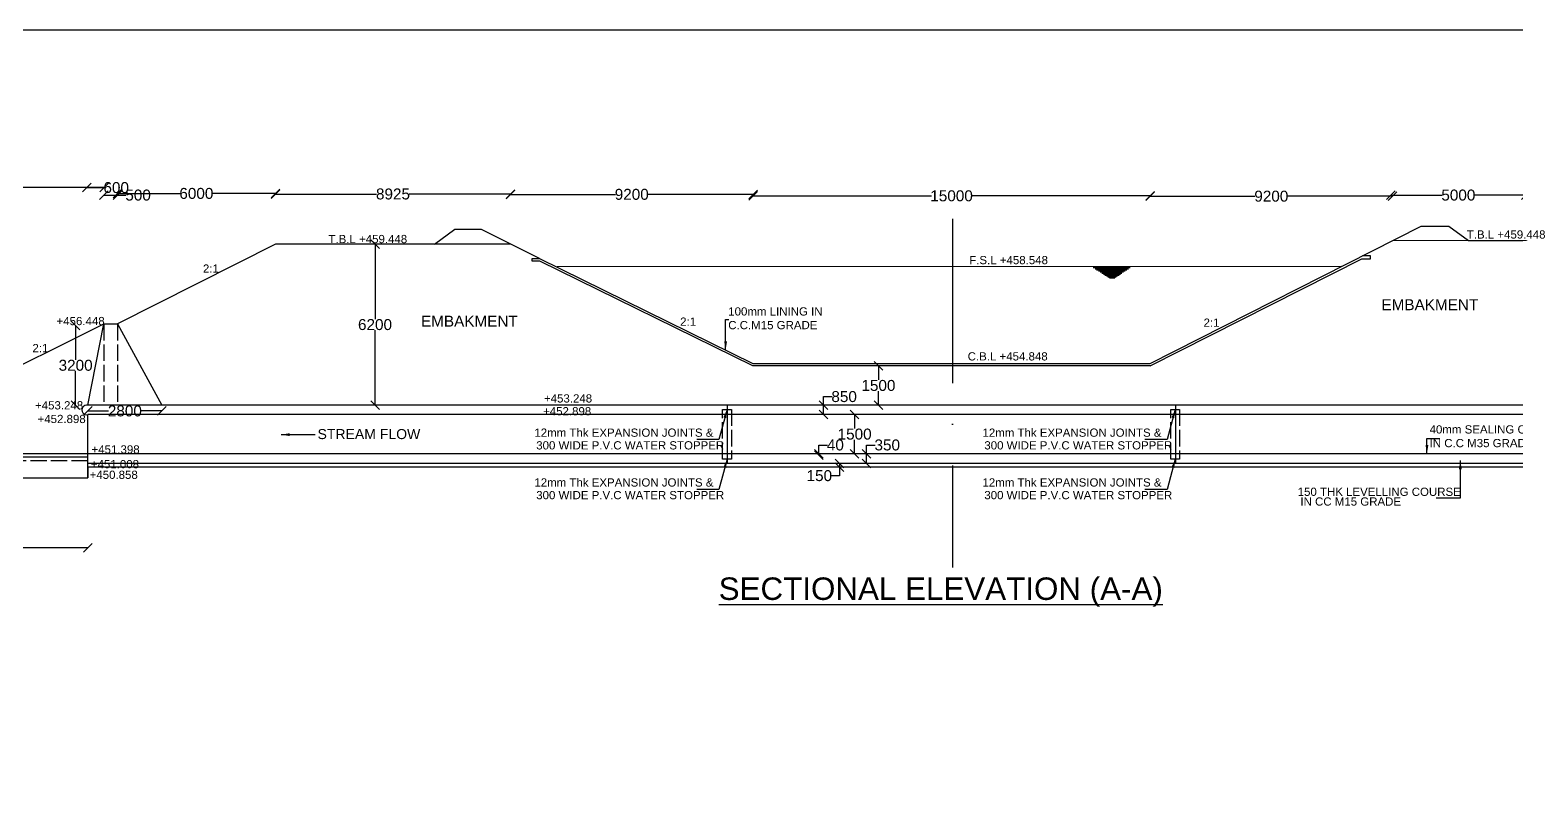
# Model space of a CAD drawing. Header units: millimetres. Extents: x 5124 to 6568637, y 2311 to 91879094.
# Drawn here: x 3811051 to 3827351, y 45945902 to 45954256 of the extents above; entities that cross this region are included whole.
import ezdxf

# ---------------------------------------------------------------- set-up
doc = ezdxf.new("R2010")
doc.units = ezdxf.units.MM
doc.header["$MEASUREMENT"] = 0
doc.linetypes.add('ACAD_ISO02W100', pattern=[15, 12, -3])
doc.linetypes.add('ACAD_ISO10W100', pattern=[18, 12, -3, 0, -3])
for name, color, linetype in [('DIMENSION', 7, 'Continuous'), ('DRAWING', 7, 'Continuous'), ('TEXT', 7, 'Continuous')]:
    doc.layers.add(name, color=color, linetype=linetype)
doc.styles.get("Standard").update_dxf_attribs({"font": 'arial.ttf', "height": 120})
doc.dimstyles.get("Standard").update_dxf_attribs({"dimtxt": 200, "dimasz": 110, "dimexe": 0.18, "dimexo": 0.0625, "dimgap": 0.09, "dimtad": 0, "dimtih": 1, "dimtoh": 1, "dimdec": 0, "dimzin": 0, "dimdsep": 46, "dimtxsty": 'Standard', "dimblk": 'OBLIQUE', "dimcen": 0.09, "dimse1": 1, "dimse2": 1, "dimadec": 0, "dimazin": 0, "dimtfac": 1, "dimtdec": 0, "dimtofl": 0, "dimtmove": 0, "dimatfit": 3, "dimfxl": 1, "dimtolj": 1, "dimtzin": 0, "dimarcsym": 0})

# ---------------------------------------------------------------- blocks, each defined once
blk = doc.blocks.new('_Oblique')
at = {"color": 0, "linetype": 'ByBlock', "lineweight": -2}
blk.add_line((-0.5, -0.5), (0.5, 0.5), dxfattribs=at)
blk = doc.blocks.new('*D128')
at = {"layer": 'Defpoints', "color": 0, "linetype": 'Continuous', "transparency": 16777216}
for p in [(3811868, 45952526), (3811868, 45951033), (3807243, 45950332)]:
    blk.add_point(p, dxfattribs=at)
at = {"layer": 'DIMENSION', "color": 0, "linetype": 'Continuous', "lineweight": -2, "transparency": 16777216}
for p, q in [((3807243, 45952526), (3809335, 45952526)), ((3811868, 45952526), (3809775, 45952526))]:
    blk.add_line(p, q, dxfattribs=at)
at = {"layer": 'DIMENSION', "color": 0, "linetype": 'Continuous', "lineweight": -2, "transparency": 16777216, "xscale": 95, "yscale": 95, "zscale": 95, "rotation": 180}
blk.add_blockref('_Oblique', (3807243, 45952526), dxfattribs=at)
at = {"layer": 'DIMENSION', "color": 0, "linetype": 'Continuous', "lineweight": -2, "transparency": 16777216, "xscale": 95, "yscale": 95, "zscale": 95}
blk.add_blockref('_Oblique', (3811868, 45952526), dxfattribs=at)
at = {"layer": 'DIMENSION', "color": 0, "linetype": 'Continuous', "transparency": 16777216, "insert": (3809555, 45952526), "char_height": 120, "attachment_point": 5}
blk.add_mtext('\\A1;15900', dxfattribs=at)
blk = doc.blocks.new('*D129')
at = {"layer": 'Defpoints', "color": 0, "linetype": 'Continuous', "transparency": 16777216}
for p in [(3812012, 45952444), (3811864, 45951033), (3812012, 45951033)]:
    blk.add_point(p, dxfattribs=at)
at = {"layer": 'DIMENSION', "color": 0, "linetype": 'Continuous', "lineweight": -2, "transparency": 16777216}
for p, q in [((3811864, 45952444), (3812012, 45952444)), ((3812012, 45952444), (3812106, 45952444))]:
    blk.add_line(p, q, dxfattribs=at)
at = {"layer": 'DIMENSION', "color": 0, "linetype": 'Continuous', "lineweight": -2, "transparency": 16777216, "xscale": 95, "yscale": 95, "zscale": 95, "rotation": 180}
blk.add_blockref('_Oblique', (3811864, 45952444), dxfattribs=at)
at = {"layer": 'DIMENSION', "color": 0, "linetype": 'Continuous', "lineweight": -2, "transparency": 16777216, "xscale": 95, "yscale": 95, "zscale": 95}
blk.add_blockref('_Oblique', (3812012, 45952444), dxfattribs=at)
at = {"layer": 'DIMENSION', "color": 0, "linetype": 'Continuous', "transparency": 16777216, "insert": (3812239, 45952444), "char_height": 120, "attachment_point": 5}
blk.add_mtext('\\A1;500', dxfattribs=at)
blk = doc.blocks.new('*D130')
at = {"layer": 'Defpoints', "color": 0, "linetype": 'Continuous', "transparency": 16777216}
for p in [(3811676, 45952526), (3811676, 45952457), (3811676, 45952457)]:
    blk.add_point(p, dxfattribs=at)
at = {"layer": 'DIMENSION', "color": 0, "linetype": 'Continuous', "lineweight": -2, "transparency": 16777216}
for q in [(3811582, 45952526), (3811866, 45952526)]:
    blk.add_line((3811676, 45952526), q, dxfattribs=at)
at = {"layer": 'DIMENSION', "color": 0, "linetype": 'Continuous', "lineweight": -2, "transparency": 16777216, "xscale": 95, "yscale": 95, "zscale": 95}
blk.add_blockref('_Oblique', (3811676, 45952526), dxfattribs=at)
at = {"layer": 'DIMENSION', "color": 0, "linetype": 'Continuous', "lineweight": -2, "transparency": 16777216, "xscale": 95, "yscale": 95, "zscale": 95, "rotation": 180}
blk.add_blockref('_Oblique', (3811676, 45952526), dxfattribs=at)
at = {"layer": 'DIMENSION', "color": 0, "linetype": 'Continuous', "transparency": 16777216, "insert": (3811999, 45952526), "char_height": 120, "attachment_point": 5}
blk.add_mtext('\\A1;600', dxfattribs=at)
blk = doc.blocks.new('*D131')
at = {"layer": 'Defpoints', "color": 0, "linetype": 'Continuous', "transparency": 16777216}
for p in [(3813744, 45952462), (3812012, 45952444), (3813744, 45951908)]:
    blk.add_point(p, dxfattribs=at)
at = {"layer": 'DIMENSION', "color": 0, "linetype": 'Continuous', "lineweight": -2, "transparency": 16777216}
for p, q in [((3812012, 45952462), (3812699, 45952462)), ((3813744, 45952462), (3813057, 45952462))]:
    blk.add_line(p, q, dxfattribs=at)
at = {"layer": 'DIMENSION', "color": 0, "linetype": 'Continuous', "lineweight": -2, "transparency": 16777216, "xscale": 95, "yscale": 95, "zscale": 95, "rotation": 180}
blk.add_blockref('_Oblique', (3812012, 45952462), dxfattribs=at)
at = {"layer": 'DIMENSION', "color": 0, "linetype": 'Continuous', "lineweight": -2, "transparency": 16777216, "xscale": 95, "yscale": 95, "zscale": 95}
blk.add_blockref('_Oblique', (3813744, 45952462), dxfattribs=at)
at = {"layer": 'DIMENSION', "color": 0, "linetype": 'Continuous', "transparency": 16777216, "insert": (3812878, 45952462), "char_height": 120, "attachment_point": 5}
blk.add_mtext('\\A1;6000', dxfattribs=at)
blk = doc.blocks.new('*D132')
at = {"layer": 'Defpoints', "color": 0, "linetype": 'Continuous', "transparency": 16777216}
for p in [(3816322, 45952456), (3813744, 45951908), (3816322, 45951908)]:
    blk.add_point(p, dxfattribs=at)
at = {"layer": 'DIMENSION', "color": 0, "linetype": 'Continuous', "lineweight": -2, "transparency": 16777216}
for p, q in [((3813744, 45952456), (3814854, 45952456)), ((3816322, 45952456), (3815213, 45952456))]:
    blk.add_line(p, q, dxfattribs=at)
at = {"layer": 'DIMENSION', "color": 0, "linetype": 'Continuous', "lineweight": -2, "transparency": 16777216, "xscale": 95, "yscale": 95, "zscale": 95, "rotation": 180}
blk.add_blockref('_Oblique', (3813744, 45952456), dxfattribs=at)
at = {"layer": 'DIMENSION', "color": 0, "linetype": 'Continuous', "lineweight": -2, "transparency": 16777216, "xscale": 95, "yscale": 95, "zscale": 95}
blk.add_blockref('_Oblique', (3816322, 45952456), dxfattribs=at)
at = {"layer": 'DIMENSION', "color": 0, "linetype": 'Continuous', "transparency": 16777216, "insert": (3815034, 45952456), "char_height": 120, "attachment_point": 5}
blk.add_mtext('\\A1;8925', dxfattribs=at)
blk = doc.blocks.new('*D133')
at = {"layer": 'Defpoints', "color": 0, "linetype": 'Continuous', "transparency": 16777216}
for p in [(3818982, 45952452), (3816322, 45951908), (3818982, 45950600)]:
    blk.add_point(p, dxfattribs=at)
at = {"layer": 'DIMENSION', "color": 0, "linetype": 'Continuous', "lineweight": -2, "transparency": 16777216}
for p, q in [((3816322, 45952452), (3817473, 45952452)), ((3818982, 45952452), (3817831, 45952452))]:
    blk.add_line(p, q, dxfattribs=at)
at = {"layer": 'DIMENSION', "color": 0, "linetype": 'Continuous', "lineweight": -2, "transparency": 16777216, "xscale": 95, "yscale": 95, "zscale": 95, "rotation": 180}
blk.add_blockref('_Oblique', (3816322, 45952452), dxfattribs=at)
at = {"layer": 'DIMENSION', "color": 0, "linetype": 'Continuous', "lineweight": -2, "transparency": 16777216, "xscale": 95, "yscale": 95, "zscale": 95}
blk.add_blockref('_Oblique', (3818982, 45952452), dxfattribs=at)
at = {"layer": 'DIMENSION', "color": 0, "linetype": 'Continuous', "transparency": 16777216, "insert": (3817652, 45952452), "char_height": 120, "attachment_point": 5}
blk.add_mtext('\\A1;9200', dxfattribs=at)
blk = doc.blocks.new('*D134')
at = {"layer": 'Defpoints', "color": 0, "linetype": 'Continuous', "transparency": 16777216}
for p in [(3823336, 45952436), (3818982, 45950600), (3823336, 45950600)]:
    blk.add_point(p, dxfattribs=at)
at = {"layer": 'DIMENSION', "color": 0, "linetype": 'Continuous', "lineweight": -2, "transparency": 16777216}
for p, q in [((3818982, 45952436), (3820939, 45952436)), ((3823336, 45952436), (3821379, 45952436))]:
    blk.add_line(p, q, dxfattribs=at)
at = {"layer": 'DIMENSION', "color": 0, "linetype": 'Continuous', "lineweight": -2, "transparency": 16777216, "xscale": 95, "yscale": 95, "zscale": 95, "rotation": 180}
blk.add_blockref('_Oblique', (3818982, 45952436), dxfattribs=at)
at = {"layer": 'DIMENSION', "color": 0, "linetype": 'Continuous', "lineweight": -2, "transparency": 16777216, "xscale": 95, "yscale": 95, "zscale": 95}
blk.add_blockref('_Oblique', (3823336, 45952436), dxfattribs=at)
at = {"layer": 'DIMENSION', "color": 0, "linetype": 'Continuous', "transparency": 16777216, "insert": (3821159, 45952436), "char_height": 120, "attachment_point": 5}
blk.add_mtext('\\A1;15000', dxfattribs=at)
blk = doc.blocks.new('*D135')
at = {"layer": 'Defpoints', "color": 0, "linetype": 'Continuous', "transparency": 16777216}
for p in [(3823336, 45952436), (3825994, 45952432), (3825994, 45951945)]:
    blk.add_point(p, dxfattribs=at)
at = {"layer": 'DIMENSION', "color": 0, "linetype": 'Continuous', "lineweight": -2, "transparency": 16777216}
for p, q in [((3823336, 45952432), (3824486, 45952432)), ((3825994, 45952432), (3824844, 45952432))]:
    blk.add_line(p, q, dxfattribs=at)
at = {"layer": 'DIMENSION', "color": 0, "linetype": 'Continuous', "lineweight": -2, "transparency": 16777216, "xscale": 95, "yscale": 95, "zscale": 95, "rotation": 180}
blk.add_blockref('_Oblique', (3823336, 45952432), dxfattribs=at)
at = {"layer": 'DIMENSION', "color": 0, "linetype": 'Continuous', "lineweight": -2, "transparency": 16777216, "xscale": 95, "yscale": 95, "zscale": 95}
blk.add_blockref('_Oblique', (3825994, 45952432), dxfattribs=at)
at = {"layer": 'DIMENSION', "color": 0, "linetype": 'Continuous', "transparency": 16777216, "insert": (3824665, 45952432), "char_height": 120, "attachment_point": 5}
blk.add_mtext('\\A1;9200', dxfattribs=at)
blk = doc.blocks.new('*D136')
at = {"layer": 'Defpoints', "color": 0, "linetype": 'Continuous', "transparency": 16777216}
for p in [(3827456, 45952444), (3825977, 45951945), (3827456, 45951948)]:
    blk.add_point(p, dxfattribs=at)
at = {"layer": 'DIMENSION', "color": 0, "linetype": 'Continuous', "lineweight": -2, "transparency": 16777216}
for p, q in [((3825977, 45952444), (3826537, 45952444)), ((3827456, 45952444), (3826895, 45952444))]:
    blk.add_line(p, q, dxfattribs=at)
at = {"layer": 'DIMENSION', "color": 0, "linetype": 'Continuous', "lineweight": -2, "transparency": 16777216, "xscale": 95, "yscale": 95, "zscale": 95, "rotation": 180}
blk.add_blockref('_Oblique', (3825977, 45952444), dxfattribs=at)
at = {"layer": 'DIMENSION', "color": 0, "linetype": 'Continuous', "lineweight": -2, "transparency": 16777216, "xscale": 95, "yscale": 95, "zscale": 95}
blk.add_blockref('_Oblique', (3827456, 45952444), dxfattribs=at)
at = {"layer": 'DIMENSION', "color": 0, "linetype": 'Continuous', "transparency": 16777216, "insert": (3826716, 45952444), "char_height": 120, "attachment_point": 5}
blk.add_mtext('\\A1;5000', dxfattribs=at)
blk = doc.blocks.new('*D154')
at = {"layer": 'Defpoints', "color": 0, "linetype": 'Continuous', "transparency": 16777216}
for p in [(3811688, 45949346), (3807126, 45948838), (3807126, 45948578)]:
    blk.add_point(p, dxfattribs=at)
at = {"layer": 'DIMENSION', "color": 0, "linetype": 'Continuous', "lineweight": -2, "transparency": 16777216}
for p, q in [((3807126, 45948578), (3809186, 45948578)), ((3811688, 45948578), (3809627, 45948578))]:
    blk.add_line(p, q, dxfattribs=at)
at = {"layer": 'DIMENSION', "color": 0, "linetype": 'Continuous', "lineweight": -2, "transparency": 16777216, "xscale": 95, "yscale": 95, "zscale": 95, "rotation": 180}
blk.add_blockref('_Oblique', (3807126, 45948578), dxfattribs=at)
at = {"layer": 'DIMENSION', "color": 0, "linetype": 'Continuous', "lineweight": -2, "transparency": 16777216, "xscale": 95, "yscale": 95, "zscale": 95}
blk.add_blockref('_Oblique', (3811688, 45948578), dxfattribs=at)
at = {"layer": 'DIMENSION', "color": 0, "linetype": 'Continuous', "transparency": 16777216, "insert": (3809406, 45948578), "char_height": 120, "attachment_point": 5}
blk.add_mtext('\\A1;15900', dxfattribs=at)
blk = doc.blocks.new('*D156')
at = {"layer": 'Defpoints', "color": 0, "linetype": 'Continuous', "transparency": 16777216}
for p in [(3820357, 45950574), (3820357, 45950141), (3820357, 45950141)]:
    blk.add_point(p, dxfattribs=at)
at = {"layer": 'DIMENSION', "color": 0, "linetype": 'Continuous', "lineweight": -2, "transparency": 16777216}
for p, q in [((3820357, 45950574), (3820357, 45950419)), ((3820357, 45950141), (3820357, 45950296))]:
    blk.add_line(p, q, dxfattribs=at)
at = {"layer": 'DIMENSION', "color": 0, "linetype": 'Continuous', "lineweight": -2, "transparency": 16777216, "xscale": 95, "yscale": 95, "zscale": 95}
for p, rotation in [((3820357, 45950574), 90), ((3820357, 45950141), 270)]:
    blk.add_blockref('_Oblique', p, dxfattribs=dict(at, rotation=rotation))
at = {"layer": 'DIMENSION', "color": 0, "linetype": 'Continuous', "transparency": 16777216, "insert": (3820357, 45950358), "char_height": 120, "attachment_point": 5}
blk.add_mtext('\\A1;1500', dxfattribs=at)
blk = doc.blocks.new('*D157')
at = {"layer": 'Defpoints', "color": 0, "linetype": 'Continuous', "transparency": 16777216}
for p in [(3819753.5, 45950141), (3819753.5, 45950141), (3819753.5, 45950039)]:
    blk.add_point(p, dxfattribs=at)
at = {"layer": 'DIMENSION', "color": 0, "linetype": 'Continuous', "lineweight": -2, "transparency": 16777216}
for p, q in [((3819753.5, 45950141), (3819753.5, 45950236)), ((3819753.5, 45950236), (3819848.5, 45950236)), ((3819753.5, 45950039), (3819753.5, 45950141))]:
    blk.add_line(p, q, dxfattribs=at)
at = {"layer": 'DIMENSION', "color": 0, "linetype": 'Continuous', "lineweight": -2, "transparency": 16777216, "xscale": 95, "yscale": 95, "zscale": 95}
for p, rotation in [((3819753.5, 45950141), 90), ((3819753.5, 45950039), 270)]:
    blk.add_blockref('_Oblique', p, dxfattribs=dict(at, rotation=rotation))
at = {"layer": 'DIMENSION', "color": 0, "linetype": 'Continuous', "transparency": 16777216, "insert": (3819981.032, 45950236), "char_height": 120, "attachment_point": 5}
blk.add_mtext('\\A1;850', dxfattribs=at)
blk = doc.blocks.new('*D158')
at = {"layer": 'Defpoints', "color": 0, "linetype": 'Continuous', "transparency": 16777216}
for p in [(3820096, 45950039), (3820096, 45949611), (3820096, 45949611)]:
    blk.add_point(p, dxfattribs=at)
at = {"layer": 'DIMENSION', "color": 0, "linetype": 'Continuous', "lineweight": -2, "transparency": 16777216}
for p, q in [((3820096, 45950039), (3820096, 45949886)), ((3820096, 45949611), (3820096, 45949764))]:
    blk.add_line(p, q, dxfattribs=at)
at = {"layer": 'DIMENSION', "color": 0, "linetype": 'Continuous', "lineweight": -2, "transparency": 16777216, "xscale": 95, "yscale": 95, "zscale": 95}
for p, rotation in [((3820096, 45950039), 90), ((3820096, 45949611), 270)]:
    blk.add_blockref('_Oblique', p, dxfattribs=dict(at, rotation=rotation))
at = {"layer": 'DIMENSION', "color": 0, "linetype": 'Continuous', "transparency": 16777216, "insert": (3820096, 45949825), "char_height": 120, "attachment_point": 5}
blk.add_mtext('\\A1;1500', dxfattribs=at)
blk = doc.blocks.new('*D159')
at = {"layer": 'Defpoints', "color": 0, "linetype": 'Continuous', "transparency": 16777216}
for p in [(3819702, 45949611), (3819957, 45949611), (3819957, 45949594)]:
    blk.add_point(p, dxfattribs=at)
at = {"layer": 'DIMENSION', "color": 0, "linetype": 'Continuous', "lineweight": -2, "transparency": 16777216}
for p, q in [((3819702, 45949611), (3819702, 45949706)), ((3819702, 45949706), (3819797, 45949706)), ((3819702, 45949594), (3819702, 45949611))]:
    blk.add_line(p, q, dxfattribs=at)
at = {"layer": 'DIMENSION', "color": 0, "linetype": 'Continuous', "lineweight": -2, "transparency": 16777216, "xscale": 95, "yscale": 95, "zscale": 95}
for p, rotation in [((3819702, 45949611), 90), ((3819702, 45949594), 270)]:
    blk.add_blockref('_Oblique', p, dxfattribs=dict(at, rotation=rotation))
at = {"layer": 'DIMENSION', "color": 0, "linetype": 'Continuous', "transparency": 16777216, "insert": (3819885, 45949706), "char_height": 120, "attachment_point": 5}
blk.add_mtext('\\A1;40', dxfattribs=at)
blk = doc.blocks.new('*D160')
at = {"layer": 'Defpoints', "color": 0, "linetype": 'Continuous', "transparency": 16777216}
for p in [(3820226.5, 45949611), (3820226.5, 45949611), (3820226.5, 45949502.5)]:
    blk.add_point(p, dxfattribs=at)
at = {"layer": 'DIMENSION', "color": 0, "linetype": 'Continuous', "lineweight": -2, "transparency": 16777216}
for p, q in [((3820226.5, 45949611), (3820226.5, 45949706)), ((3820226.5, 45949706), (3820321.5, 45949706)), ((3820226.5, 45949502.5), (3820226.5, 45949611))]:
    blk.add_line(p, q, dxfattribs=at)
at = {"layer": 'DIMENSION', "color": 0, "linetype": 'Continuous', "lineweight": -2, "transparency": 16777216, "xscale": 95, "yscale": 95, "zscale": 95}
for p, rotation in [((3820226.5, 45949611), 90), ((3820226.5, 45949502.5), 270)]:
    blk.add_blockref('_Oblique', p, dxfattribs=dict(at, rotation=rotation))
at = {"layer": 'DIMENSION', "color": 0, "linetype": 'Continuous', "transparency": 16777216, "insert": (3820453.909236, 45949706), "char_height": 120, "attachment_point": 5}
blk.add_mtext('\\A1;350', dxfattribs=at)
blk = doc.blocks.new('*D161')
at = {"layer": 'Defpoints', "color": 0, "linetype": 'Continuous', "transparency": 16777216}
for p in [(3819931, 45949502), (3819931, 45949464), (3819931, 45949464)]:
    blk.add_point(p, dxfattribs=at)
at = {"layer": 'DIMENSION', "color": 0, "linetype": 'Continuous', "lineweight": -2, "transparency": 16777216}
for p, q in [((3819931, 45949370), (3819836, 45949370)), ((3819931, 45949502), (3819931, 45949464)), ((3819931, 45949464), (3819931, 45949370))]:
    blk.add_line(p, q, dxfattribs=at)
at = {"layer": 'DIMENSION', "color": 0, "linetype": 'Continuous', "lineweight": -2, "transparency": 16777216, "xscale": 95, "yscale": 95, "zscale": 95}
for p, rotation in [((3819931, 45949502), 90), ((3819931, 45949464), 270)]:
    blk.add_blockref('_Oblique', p, dxfattribs=dict(at, rotation=rotation))
at = {"layer": 'DIMENSION', "color": 0, "linetype": 'Continuous', "transparency": 16777216, "insert": (3819709, 45949370), "char_height": 120, "attachment_point": 5}
blk.add_mtext('\\A1;150', dxfattribs=at)
blk = doc.blocks.new('*D162')
at = {"layer": 'Defpoints', "color": 0, "linetype": 'Continuous', "transparency": 16777216}
for p in [(3815242, 45951908), (3814837, 45950141), (3815242, 45950141)]:
    blk.add_point(p, dxfattribs=at)
at = {"layer": 'DIMENSION', "color": 0, "linetype": 'Continuous', "lineweight": -2, "transparency": 16777216}
for p, q in [((3814837, 45951908), (3814837, 45951086)), ((3814837, 45950141), (3814837, 45950963))]:
    blk.add_line(p, q, dxfattribs=at)
at = {"layer": 'DIMENSION', "color": 0, "linetype": 'Continuous', "lineweight": -2, "transparency": 16777216, "xscale": 95, "yscale": 95, "zscale": 95}
for p, rotation in [((3814837, 45951908), 90), ((3814837, 45950141), 270)]:
    blk.add_blockref('_Oblique', p, dxfattribs=dict(at, rotation=rotation))
at = {"layer": 'DIMENSION', "color": 0, "linetype": 'Continuous', "transparency": 16777216, "insert": (3814837, 45951025), "char_height": 120, "attachment_point": 5}
blk.add_mtext('\\A1;6200', dxfattribs=at)
blk = doc.blocks.new('*D231')
at = {"layer": 'Defpoints', "color": 0, "linetype": 'Continuous', "lineweight": -2, "transparency": 16777216}
for p, q in [((3811688, 45950079), (3811914, 45950079)), ((3812500, 45950079), (3812274, 45950079))]:
    blk.add_line(p, q, dxfattribs=at)
at = {"layer": 'Defpoints', "color": 0, "linetype": 'Continuous', "transparency": 16777216}
for p in [(3811688, 45950141), (3812500, 45950141), (3812500, 45950079)]:
    blk.add_point(p, dxfattribs=at)
at = {"layer": 'Defpoints', "color": 0, "linetype": 'Continuous', "lineweight": -2, "transparency": 16777216, "xscale": 95, "yscale": 95, "zscale": 95, "rotation": 180}
blk.add_blockref('_Oblique', (3811688, 45950079), dxfattribs=at)
at = {"layer": 'Defpoints', "color": 0, "linetype": 'Continuous', "lineweight": -2, "transparency": 16777216, "xscale": 95, "yscale": 95, "zscale": 95}
blk.add_blockref('_Oblique', (3812500, 45950079), dxfattribs=at)
at = {"layer": 'Defpoints', "color": 0, "linetype": 'Continuous', "transparency": 16777216, "insert": (3812094, 45950079), "char_height": 120, "attachment_point": 5}
blk.add_mtext('\\A1;2800', dxfattribs=at)
blk = doc.blocks.new('*D232')
at = {"layer": 'Defpoints', "color": 0, "linetype": 'Continuous', "lineweight": -2, "transparency": 16777216}
for p, q in [((3811554, 45951017), (3811554, 45950641)), ((3811554, 45950141), (3811554, 45950518))]:
    blk.add_line(p, q, dxfattribs=at)
at = {"layer": 'Defpoints', "color": 0, "linetype": 'Continuous', "transparency": 16777216}
for p in [(3811554, 45951017), (3811861, 45951017), (3811688, 45950141)]:
    blk.add_point(p, dxfattribs=at)
at = {"layer": 'Defpoints', "color": 0, "linetype": 'Continuous', "lineweight": -2, "transparency": 16777216, "xscale": 95, "yscale": 95, "zscale": 95}
for p, rotation in [((3811554, 45951017), 90), ((3811554, 45950141), 270)]:
    blk.add_blockref('_Oblique', p, dxfattribs=dict(at, rotation=rotation))
at = {"layer": 'Defpoints', "color": 0, "linetype": 'Continuous', "transparency": 16777216, "insert": (3811554, 45950579), "char_height": 120, "attachment_point": 5}
blk.add_mtext('\\A1;3200', dxfattribs=at)

msp = doc.modelspace()

# ---------------------------------------------------------------- hatches: boundary and pattern name
at = {"layer": 'DRAWING', "linetype": 'Continuous'}
h = msp.add_hatch(dxfattribs=at)
h.set_pattern_fill('AR-CONC', color=256, scale=10, style=0)
h.set_pattern_definition([(50, (0, 0), (71.72601826, -6.2752135), [7.5, -82.5]), (355, (0, 0), (-13.87513336, 75.21921337), [6, -66]), (100.4514, (5.98, -0.52), (57.85093817, 68.94395421), [6.374019, -70.1142112]), (46.1842, (0, 20), (106.72410486, -16.55190143), [11.25, -123.75]), (96.6356, (8.89, 18.62), (93.46627055, 97.4117871), [9.5610288, -105.1713]), (351.1842, (0, 20), (93.46619451, 97.4118601), [9, -99]), (21, (10, 15), (59.69070521, -40.26188907), [7.5, -82.5]), (326, (10, 15), (24.33153319, 72.5150045), [6, -66]), (71.4514, (14.974, 11.645), (84.02226286, 32.25304967), [6.374019, -70.1142112]), (37.5, (0, 0), (1.215985532, 33.289385383), [0, -65.2, 0, -67, 0, -66.25]), (7.5, (0, 0), (26.306953744, 39.441171188), [0, -38.2, 0, -63.7, 0, -25.25]), (327.5, (-22.3, 0), (53.382243617, -2.255487173), [0, -25, 0, -78, 0, -103.5]), (317.5, (-32.3, 0), (58.318616934, 10.010498233), [0, -32.5, 0, -51.8, 0, -73.5])])
edge = h.paths.add_edge_path()
edge.add_line((3805699.5, 45949574.5), (3805669.5, 45949574.5))
edge.add_ellipse((3805617.8, 45949597.1), major_axis=(0, 124), ratio=0.4233871, start_angle=256.23718, end_angle=259.49969, ccw=False)
edge.add_ellipse((3805769.1, 45949567.6), major_axis=(-100.3, 0), ratio=0.6159741, start_angle=353.58271, end_angle=360, ccw=False)
edge.add_line((3805669.5, 45949574.5), (3805566.2, 45949574.5))
edge.add_ellipse((3805466.6, 45949567.6), major_axis=(-100.3, 0), ratio=0.6159741, start_angle=180, end_angle=186.41729, ccw=False)
edge.add_ellipse((3805617.8, 45949597.1), major_axis=(0, 124), ratio=0.4233871, start_angle=460.50031, end_angle=463.76282, ccw=False)
edge.add_line((3805566.2, 45949574.5), (3805524.5, 45949574.5))
edge.add_line((3805524.5, 45949574.5), (3805524.5, 45949374))
edge.add_line((3805524.5, 45949374), (3805699.5, 45949374))
edge.add_line((3805699.5, 45949374), (3805699.5, 45949574.5))
edge = h.paths.add_edge_path()
edge.add_line((3833883.5, 45949890.5), (3833788.7, 45949890.5))
edge.add_ellipse((3833688.6, 45949884.7), major_axis=(-100.2, -2.1), ratio=0.6159741, start_angle=180, end_angle=183.45004, ccw=False)
edge.add_ellipse((3833839.2, 45949917.4), major_axis=(-2.6, 124), ratio=0.4233871, start_angle=461.99949, end_angle=463.76282, ccw=False)
edge.add_line((3833788.4, 45949890.5), (3833703.5, 45949890.5))
edge.add_line((3833703.5, 45949890.5), (3833703.5, 45949711.5))
edge.add_line((3833703.5, 45949711.5), (3833883.5, 45949711.5))
edge.add_line((3833883.5, 45949711.5), (3833883.5, 45949890.5))

# ---------------------------------------------------------------- linework, layer by layer
for points in [[(3801674.5, 45954256), (3842599.5, 45954256), (3842599.5, 45929909), (3801674.5, 45929909)], [(3806993, 45949346.5), (3811687.5, 45949346.5), (3811687.5, 45949574.5), (3806993, 45949574.5)]]:
    msp.add_lwpolyline(points, close=True, dxfattribs=at)
at = {"layer": 'DRAWING', "linetype": 'ACAD_ISO10W100', "ltscale": 150}
msp.add_lwpolyline([(3821170, 45952183), (3821170, 45948364.5)], dxfattribs=at)
at = {"layer": 'DRAWING', "linetype": 'Continuous'}
for points in [[(3816642, 45951751), (3816003, 45952066), (3815710.5, 45952066), (3815488.5, 45951904.5)], [(3823336, 45950600.5), (3826308.5, 45952104), (3826612.5, 45952104), (3826828, 45951947.5), (3827455.5, 45951947.5), (3829183, 45951076)], [(3816322.5, 45951908.5), (3813744.5, 45951908.5), (3812011.5, 45951033)], [(3826828, 45951947.5), (3825993.8, 45951944.8)], [(3823336, 45950574), (3818981.5, 45950574), (3816645, 45951719), (3816561, 45951719), (3816561, 45951751), (3816642, 45951751), (3818981.5, 45950600.5), (3823336, 45950600.5)], [(3825432.9, 45951661.1), (3816833.4, 45951656.9)], [(3822712.4, 45951649.8), (3823118.2, 45951649.8)], [(3823336, 45950574), (3825657.5, 45951746), (3825753, 45951746), (3825753, 45951780), (3825666, 45951779)], [(3822732, 45951637.6), (3823099.4, 45951637.6)], [(3822749.6, 45951626.5), (3823082.5, 45951626.5)], [(3822768.7, 45951614.6), (3823064.1, 45951614.6)], [(3822788, 45951602.5), (3823045.6, 45951602.5)], [(3822807.5, 45951590.3), (3823026.9, 45951590.3)], [(3822819.6, 45951582.7), (3823015.3, 45951582.7)], [(3822831.6, 45951575.2), (3823003.8, 45951575.2)], [(3822843, 45951568.1), (3822992.8, 45951568.1)], [(3822857.6, 45951559), (3822978.9, 45951559)], [(3822869.9, 45951551.3), (3822967, 45951551.3)], [(3822880.7, 45951544.5), (3822956.6, 45951544.5)], [(3822889.1, 45951539.3), (3822948.6, 45951539.3)], [(3807243, 45950331.5), (3810452, 45950331.5), (3811864.5, 45951033)], [(3811687.5, 45950141), (3811864.5, 45951033)], [(3811864.5, 45951033), (3812011.5, 45951033), (3812500, 45950141)], [(3829507.5, 45950141), (3811687.5, 45950141)], [(3829507.5, 45950039), (3811687.5, 45950039)], [(3811687.5, 45949464.5), (3811687.5, 45949346.5), (3811687.5, 45950039)], [(3818699.5, 45950141), (3818699.5, 45949502.5)], [(3823613, 45950141), (3823613, 45949502.5)], [(3829507.5, 45949611), (3807506.2, 45949611)]]:
    msp.add_lwpolyline(points, dxfattribs=at)
at = {"layer": 'DRAWING', "linetype": 'ACAD_ISO02W100', "ltscale": 15}
for points in [[(3811864.5, 45951033), (3811864.5, 45950141)], [(3812011.5, 45951033), (3812011.5, 45950141)], [(3811687.5, 45949532.5), (3806993, 45949532.5)]]:
    msp.add_lwpolyline(points, dxfattribs=at)
for points in [[(3818648, 45950096.5), (3818746, 45950096.5), (3818746, 45949551), (3818648, 45949551)], [(3823561.5, 45950096.5), (3823659.5, 45950096.5), (3823659.5, 45949551), (3823561.5, 45949551)]]:
    msp.add_lwpolyline(points, close=True, dxfattribs=at)
at = {"layer": 'DRAWING', "linetype": 'Continuous'}
msp.add_arc((3811675.4, 45950090), 52.4, 76.63272, 283.36728, dxfattribs=at)
at = {"layer": 'TEXT'}
for points in [[(3829507.5, 45949502.5), (3811687.5, 45949502.5)], [(3829507.5, 45949464.5), (3811687.5, 45949464.5)]]:
    msp.add_lwpolyline(points, dxfattribs=at)

# ---------------------------------------------------------------- texts
at = {"layer": 'DIMENSION', "linetype": 'Continuous', "char_height": 90, "attachment_point": 1}
for s, insert, width in [('T.B.L +459.448', (3814326.5, 45952008), 852.494), ('T.B.L +459.448', (3826808.5, 45952058), 852.494), ('2:1', (3812950.1, 45951684.4), 523.096), ('F.S.L +458.548', (3821352.8, 45951777.4), 852.494), ('100mm LINING IN C.C.M15 GRADE', (3818710.3, 45951214.9), 1263.883), ('+456.448', (3811344.8, 45951109.3), 523.096), ('2:1', (3818183.1, 45951103), 523.096), ('2:1', (3823922.1, 45951091.8), 523.096), ('2:1', (3811080.6, 45950813.4), 523.096), ('C.B.L +454.848', (3821335.8, 45950722.5), 884.386), ('+453.248', (3811108.8, 45950186.2), 523.096), ('+453.248', (3816689.7, 45950261.8), 523.096), ('+452.898', (3811136.8, 45950036.6), 523.096), ('+452.898', (3816679.9, 45950121.6), 523.096), ('40mm SEALING COAT IN C.C M35 GRADE', (3826400.8, 45949922.3), 1333.735), ('+451.398', (3811728.3, 45949703), 523.096), ('+451.008', (3811721.5, 45949541.5), 523.096), ('+450.858', (3811707.9, 45949425), 523.096)]:
    msp.add_mtext(s, dxfattribs=dict(at, insert=insert, width=width))
at = {"layer": 'TEXT'}
for s, height, p in [('EMBAKMENT', 120, (3825872.8, 45951183)), ('EMBAKMENT', 120, (3815340.9, 45951002.9)), ('STREAM FLOW', 110, (3814206.8, 45949771)), ('12mm Thk EXPANSION JOINTS &', 90, (3816584.6, 45949796.6)), ('12mm Thk EXPANSION JOINTS &', 90, (3821498.1, 45949796.6)), ('300 WIDE P.V.C WATER STOPPER', 90, (3816604.8, 45949657.5)), ('300 WIDE P.V.C WATER STOPPER', 90, (3821518.3, 45949657.5)), ('12mm Thk EXPANSION JOINTS &', 90, (3816584.6, 45949251.1)), ('300 WIDE P.V.C WATER STOPPER', 90, (3816604.8, 45949112)), ('12mm Thk EXPANSION JOINTS &', 90, (3821498.1, 45949251.1)), ('300 WIDE P.V.C WATER STOPPER', 90, (3821518.3, 45949112)), ('150 THK LEVELLING COURSE', 90, (3824954.2, 45949148.7)), ('IN CC M15 GRADE', 90, (3824984, 45949042)), ('%%USECTIONAL ELEVATION (A-A)', 246.09, (3818605.3, 45948008.9))]:
    msp.add_text(s, height=height, dxfattribs=at).set_placement(p)

# ---------------------------------------------------------------- dimensions: what is measured, and where the dimension line sits
at = {"layer": 'Defpoints', "linetype": 'Continuous'}
dim = msp.add_linear_dim(base=(3811553.5, 45951017.4), p1=(3811687.5, 45950141), p2=(3811861.4, 45951017.4), angle=90, text='3200', dimstyle='Standard', override={"dimasz": 95, "dimarcsym": 1}, dxfattribs=at)
dim.commit()
dim.dimension.update_dxf_attribs({"geometry": '*D232', "text_midpoint": (3811553.5, 45950579.2)})
dim = msp.add_linear_dim(base=(3812500, 45950079.4), p1=(3811687.5, 45950141), p2=(3812500, 45950141), text='2800', dimstyle='Standard', override={"dimasz": 95, "dimarcsym": 1}, dxfattribs=at)
dim.commit()
dim.dimension.update_dxf_attribs({"geometry": '*D231', "text_midpoint": (3812093.8, 45950079.4)})
at = {"layer": 'DIMENSION', "linetype": 'Continuous'}
for base, p1, p2, text, picture, middle in [((3811867.9, 45952525.5), (3807243, 45950331.5), (3811867.9, 45951033), '15900', '*D128', (3809555.5, 45952525.5)), ((3811676.5, 45952525.5), (3811676.5, 45952457), (3811676.5, 45952457), '600', '*D130', (3811999.3, 45952525.5)), ((3812011.5, 45952444), (3811864.5, 45951033), (3812011.5, 45951033), '500', '*D129', (3812239, 45952444)), ((3813744.5, 45952462), (3812011.5, 45952444), (3813744.5, 45951908.5), '6000', '*D131', (3812878, 45952462)), ((3816322.5, 45952455.5), (3813744.5, 45951908.5), (3816322.5, 45951908.5), '8925', '*D132', (3815033.5, 45952455.5)), ((3818981.5, 45952451.5), (3816322.5, 45951908.5), (3818981.5, 45950600.5), '9200', '*D133', (3817652, 45952451.5)), ((3823336, 45952436.5), (3818981.5, 45950600.5), (3823336, 45950600.5), '15000', '*D134', (3821158.8, 45952436.5)), ((3825993.8, 45952432), (3823336, 45952436.5), (3825993.8, 45951944.8), '9200', '*D135', (3824664.9, 45952432)), ((3827455.5, 45952444.5), (3825976.6, 45951944.8), (3827455.5, 45951947.5), '5000', '*D136', (3826716, 45952444.5)), ((3807125.5, 45948578), (3811687.5, 45949346.5), (3807125.5, 45948838), '15900', '*D154', (3809406.5, 45948578))]:
    dim = msp.add_linear_dim(base=base, p1=p1, p2=p2, text=text, dimstyle='Standard', override={"dimasz": 95, "dimarcsym": 1}, dxfattribs=at)
    dim.commit()
    dim.dimension.update_dxf_attribs({"geometry": picture, "text_midpoint": middle})
for base, p1, p2, text, picture, middle in [((3814837, 45950141), (3815241.5, 45951908.5), (3815241.5, 45950141), '6200', '*D162', (3814837, 45951024.8)), ((3820357, 45950141), (3820357, 45950574), (3820357, 45950141), '1500', '*D156', (3820357, 45950357.5)), ((3819753.5, 45950141), (3819753.5, 45950039), (3819753.5, 45950141), '850', '*D157', (3819981, 45950236)), ((3820096, 45949611), (3820096, 45950039), (3820096, 45949611), '1500', '*D158', (3820096, 45949825)), ((3819702, 45949611), (3819957, 45949593.5), (3819957, 45949611), '40', '*D159', (3819885.2, 45949706)), ((3820226.5, 45949611), (3820226.5, 45949502.5), (3820226.5, 45949611), '350', '*D160', (3820453.9, 45949706)), ((3819931, 45949464.5), (3819931, 45949502.5), (3819931, 45949464.5), '150', '*D161', (3819709.2, 45949369.5))]:
    dim = msp.add_linear_dim(base=base, p1=p1, p2=p2, angle=90, text=text, dimstyle='Standard', override={"dimasz": 95, "dimarcsym": 1}, dxfattribs=at)
    dim.commit()
    dim.dimension.update_dxf_attribs({"geometry": picture, "text_midpoint": middle})

# ---------------------------------------------------------------- leaders
msp.add_leader([(3826737.5, 45949535.5), (3826737.5, 45949123), (3826473.5, 45949123)], dimstyle='Standard', override={"dimasz": 95, "dimgap": 0.09, "dimtad": 0, "dimarcsym": 1}, dxfattribs=at)
at = {"layer": 'DRAWING', "linetype": 'Continuous'}
for points in [[(3818681.4, 45950747.6), (3818681.4, 45951079.6), (3818716, 45951079.6)], [(3818697, 45950096.5), (3818608.5, 45949765), (3818365.5, 45949765)], [(3823610.5, 45950096.5), (3823522, 45949765), (3823279, 45949765)], [(3813807.1, 45949819.9), (3814180.8, 45949819.9)], [(3826371.6, 45949611), (3826371.6, 45949776.7), (3826513.2, 45949776.7)], [(3818697, 45949551), (3818608.5, 45949219.5), (3818365.5, 45949219.5)], [(3823610.5, 45949551), (3823522, 45949219.5), (3823279, 45949219.5)]]:
    msp.add_leader(points, dimstyle='Standard', override={"dimasz": 95, "dimgap": 0.09, "dimtad": 0, "dimarcsym": 1}, dxfattribs=at)

doc.saveas('drawing.dxf')
